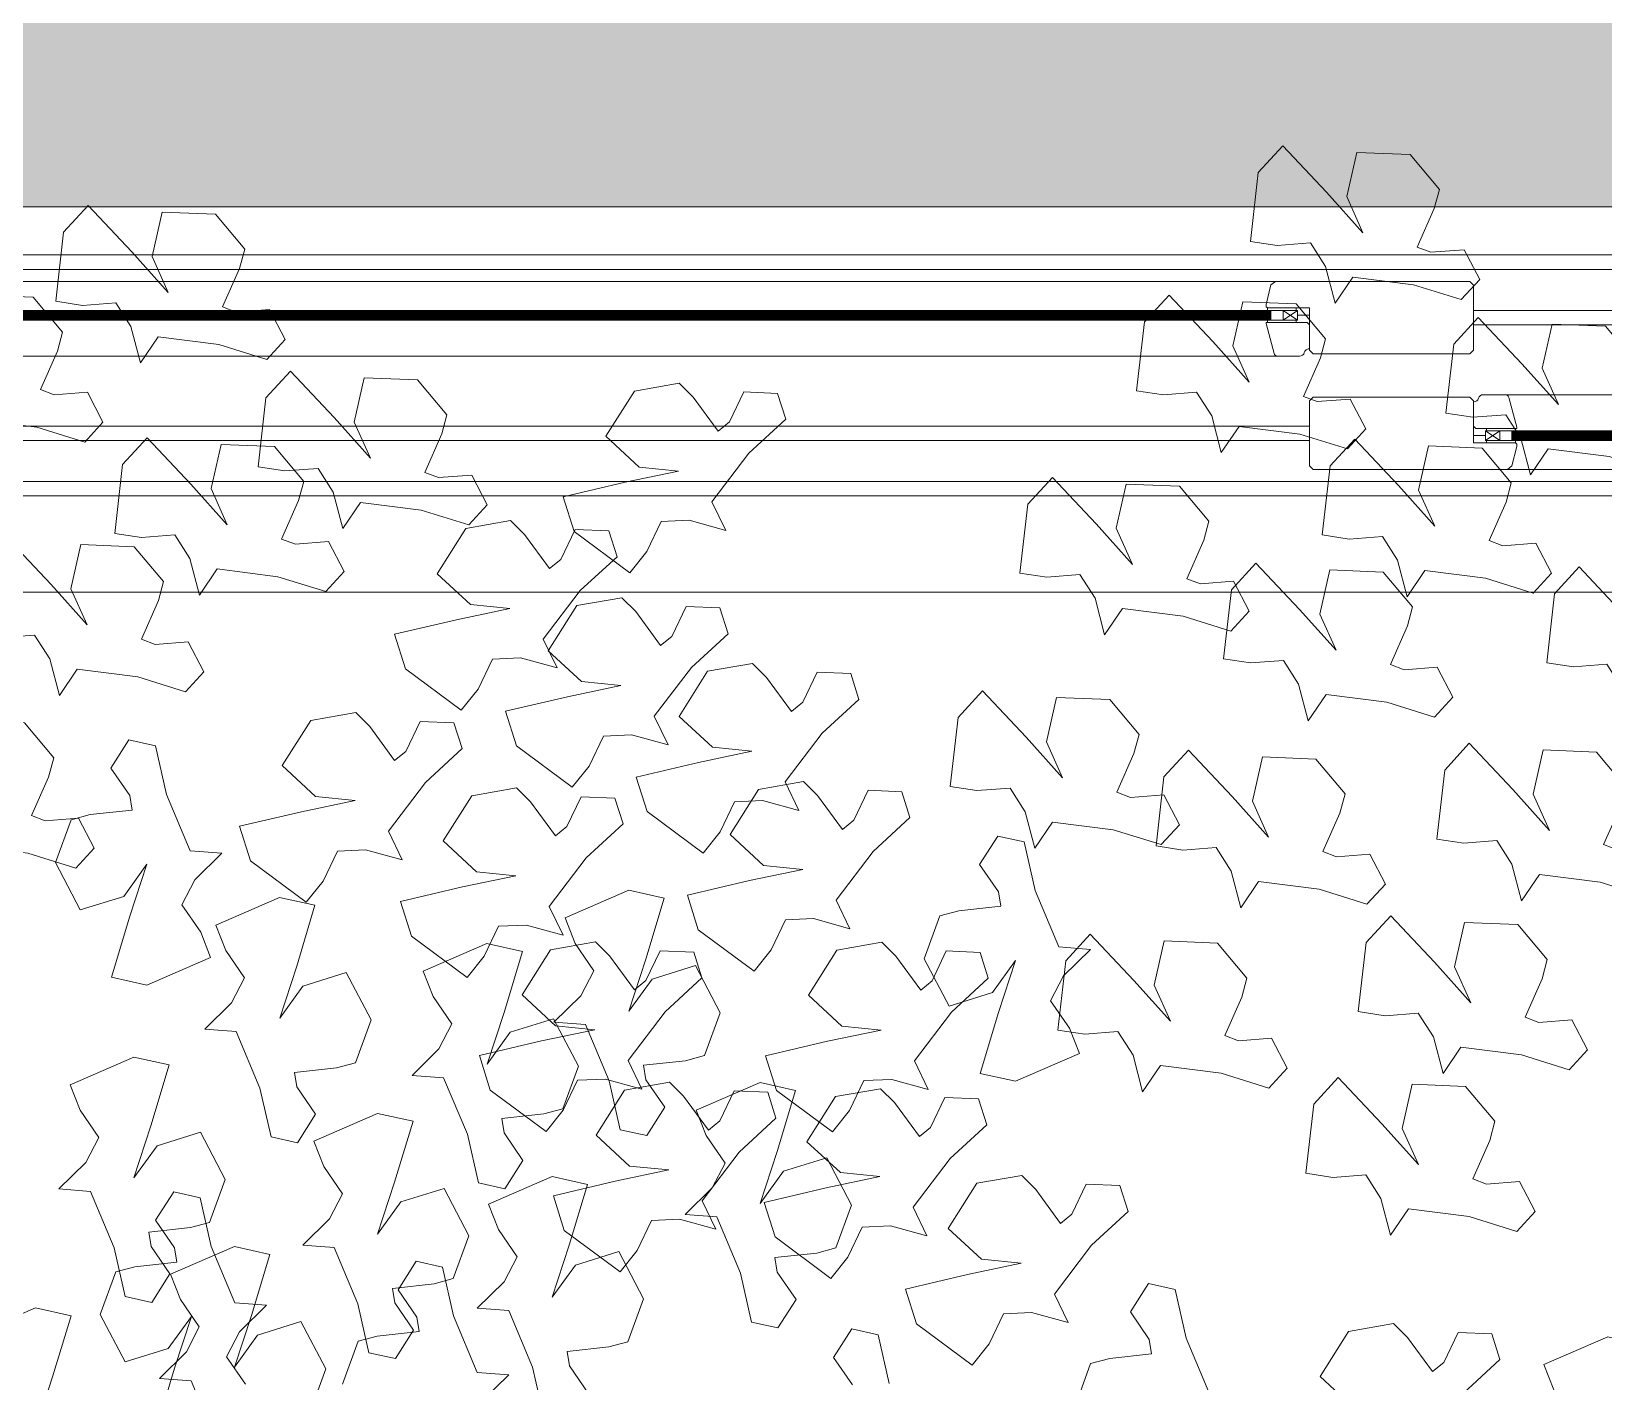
# Model space of a CAD drawing. Header units: metres. Extents: x 8 to 2416, y -346 to 476.
# Drawn here: x 222.397 to 223.05, y -193.701 to -193.14 of the extents above; entities that cross this region are included whole.
import ezdxf

# ---------------------------------------------------------------- set-up
doc = ezdxf.new("R2010")
doc.units = ezdxf.units.M
doc.linetypes.add('0', pattern=[0])
doc.layers.get('0').update_dxf_attribs({"color": 250, "linetype": '0', "lineweight": 20})
for name, color, linetype, lineweight in [('A-DOOR', 35, 'Continuous', 5), ('ARBOLES', 86, 'Continuous', 0), ('baños', 140, 'Continuous', 0), ('cristales', 131, 'Continuous', 0), ('SE-3', 253, 'Continuous', 5)]:
    doc.layers.add(name, color=color, linetype=linetype, lineweight=lineweight)
doc.styles.get("Standard").update_dxf_attribs({"font": 'arial.ttf', "height": 0.1875})

# ---------------------------------------------------------------- blocks, each defined once
blk = doc.blocks.new('TREES')
at = {"layer": 'ARBOLES', "color": 252, "true_color": 0x8da178}
for p, q in [((-0.02161, 0.17486), (-0.02471, 0.17078)), ((-0.01485, 0.16891), (-0.02161, 0.17486)), ((-0.01112, 0.1749), (-0.01194, 0.16854)), ((-0.00358, 0.17531), (-0.01112, 0.1749)), ((0.00101, 0.17078), (-0.00358, 0.17531)), ((-0.02471, 0.17078), (-0.02491, 0.16095)), ((0.00054, 0.16802), (0.00101, 0.17078)), ((-0.00918, 0.16367), (-0.01485, 0.16891)), ((-0.01194, 0.16854), (-0.00918, 0.16367)), ((-0.00134, 0.16237), (0.00054, 0.16802)), ((0.03271, 0.16734), (0.02961, 0.16326)), ((0.03947, 0.16139), (0.03271, 0.16734)), ((0.0432, 0.16738), (0.04237, 0.16102)), ((0.05074, 0.16779), (0.0432, 0.16738)), ((0.05533, 0.16326), (0.05074, 0.16779)), ((0.00066, 0.16182), (-0.00134, 0.16237)), ((0.00528, 0.16262), (0.00066, 0.16182)), ((0.00788, 0.15862), (0.00528, 0.16262)), ((0.02961, 0.16326), (0.02941, 0.15343)), ((0.05486, 0.1605), (0.05533, 0.16326)), ((-0.02491, 0.16095), (-0.02107, 0.16073)), ((-0.02107, 0.16073), (-0.01644, 0.16153)), ((-0.01644, 0.16153), (-0.014, 0.1584)), ((0.04514, 0.15615), (0.03947, 0.16139)), ((0.04237, 0.16102), (0.04514, 0.15615)), ((0.05297, 0.15485), (0.05486, 0.1605)), ((-0.014, 0.1584), (-0.01216, 0.15338)), ((0.00556, 0.15556), (0.00788, 0.15862)), ((-0.01216, 0.15338), (-0.01, 0.1573)), ((-0.01, 0.1573), (-0.00136, 0.15702)), ((-0.00136, 0.15702), (0.00556, 0.15556)), ((0.0262, 0.15372), (0.01866, 0.15331)), ((0.03079, 0.14919), (0.0262, 0.15372)), ((0.02941, 0.15343), (0.03325, 0.15321)), ((0.03325, 0.15321), (0.03788, 0.15401)), ((0.03788, 0.15401), (0.04032, 0.15089)), ((0.05497, 0.1543), (0.05297, 0.15485)), ((0.0596, 0.1551), (0.05497, 0.1543)), ((0.0622, 0.1511), (0.0596, 0.1551)), ((-0.03565, 0.15233), (-0.03874, 0.14824)), ((-0.02889, 0.14637), (-0.03565, 0.15233)), ((-0.02516, 0.15237), (-0.02598, 0.146)), ((-0.01762, 0.15277), (-0.02516, 0.15237)), ((-0.01303, 0.14824), (-0.01762, 0.15277)), ((0.00817, 0.15327), (0.00508, 0.14919)), ((0.01493, 0.14732), (0.00817, 0.15327)), ((0.01866, 0.15331), (0.01784, 0.14695)), ((0.00508, 0.14919), (0.00487, 0.13936)), ((0.03033, 0.14643), (0.03079, 0.14919)), ((0.04032, 0.15089), (0.04215, 0.14586)), ((0.04215, 0.14586), (0.04432, 0.14978)), ((0.04432, 0.14978), (0.05296, 0.1495)), ((0.05296, 0.1495), (0.05988, 0.14804)), ((0.05988, 0.14804), (0.0622, 0.1511)), ((-0.03874, 0.14824), (-0.03895, 0.13841)), ((-0.01349, 0.14549), (-0.01303, 0.14824)), ((0.02061, 0.14208), (0.01493, 0.14732)), ((0.01784, 0.14695), (0.02061, 0.14208)), ((0.07386, 0.14674), (0.07304, 0.14037)), ((0.0814, 0.14715), (0.07386, 0.14674)), ((0.08599, 0.14262), (0.0814, 0.14715)), ((-0.02321, 0.14113), (-0.02889, 0.14637)), ((-0.02598, 0.146), (-0.02321, 0.14113)), ((-0.01538, 0.13983), (-0.01349, 0.14549)), ((0.02844, 0.14078), (0.03033, 0.14643)), ((0.06337, 0.1467), (0.06028, 0.14261)), ((0.07013, 0.14075), (0.06337, 0.1467)), ((0.06028, 0.14261), (0.06008, 0.13278)), ((0.08553, 0.13986), (0.08599, 0.14262)), ((-0.00875, 0.14008), (-0.01338, 0.13928)), ((-0.00616, 0.13608), (-0.00875, 0.14008)), ((0.03044, 0.14023), (0.02844, 0.14078)), ((0.03507, 0.14103), (0.03044, 0.14023)), ((0.03766, 0.13703), (0.03507, 0.14103)), ((0.07581, 0.13551), (0.07013, 0.14075)), ((0.07304, 0.14037), (0.07581, 0.13551)), ((-0.03895, 0.13841), (-0.0351, 0.1382)), ((-0.0351, 0.1382), (-0.03048, 0.139)), ((-0.03048, 0.139), (-0.02803, 0.13587)), ((-0.01338, 0.13928), (-0.01538, 0.13983)), ((0.00487, 0.13936), (0.00872, 0.13914)), ((0.00872, 0.13914), (0.01334, 0.13994)), ((0.01334, 0.13994), (0.01579, 0.13681)), ((0.08364, 0.13421), (0.08553, 0.13986)), ((-0.02803, 0.13587), (-0.0262, 0.13084)), ((-0.00847, 0.13303), (-0.00616, 0.13608)), ((0.01579, 0.13681), (0.01762, 0.13179)), ((0.01762, 0.13179), (0.01978, 0.13571)), ((0.01978, 0.13571), (0.02843, 0.13543)), ((0.03535, 0.13397), (0.03766, 0.13703)), ((0.06212, 0.13588), (0.05458, 0.13547)), ((0.06671, 0.13135), (0.06212, 0.13588)), ((-0.10343, 0.13343), (-0.10965, 0.13172)), ((-0.10127, 0.13165), (-0.10343, 0.13343)), ((-0.0262, 0.13084), (-0.02404, 0.13476)), ((-0.02404, 0.13476), (-0.01539, 0.13448)), ((-0.01539, 0.13448), (-0.00847, 0.13303)), ((-0.00759, 0.13449), (-0.01069, 0.1304)), ((-0.00083, 0.12853), (-0.00759, 0.13449)), ((0.0029, 0.13452), (0.00207, 0.12816)), ((0.01044, 0.13493), (0.0029, 0.13452)), ((0.01502, 0.1304), (0.01044, 0.13493)), ((0.02843, 0.13543), (0.03535, 0.13397)), ((0.04409, 0.13543), (0.04099, 0.13135)), ((0.05085, 0.12948), (0.04409, 0.13543)), ((0.05458, 0.13547), (0.05376, 0.12911)), ((0.08564, 0.13366), (0.08364, 0.13421)), ((0.09027, 0.13446), (0.08564, 0.13366)), ((0.09286, 0.13046), (0.09027, 0.13446)), ((-0.10965, 0.13172), (-0.11306, 0.12498)), ((-0.09732, 0.12719), (-0.10127, 0.13165)), ((-0.09422, 0.13305), (-0.09584, 0.12864)), ((-0.08946, 0.1333), (-0.09422, 0.13305)), ((-0.08797, 0.12976), (-0.08946, 0.1333)), ((0.04099, 0.13135), (0.04079, 0.12152)), ((0.06008, 0.13278), (0.06392, 0.13257)), ((0.06392, 0.13257), (0.06855, 0.13337)), ((0.06624, 0.12859), (0.06671, 0.13135)), ((0.06855, 0.13337), (0.07099, 0.13024)), ((-0.0927, 0.1245), (-0.08797, 0.12976)), ((-0.01069, 0.1304), (-0.01089, 0.12057)), ((0.01456, 0.12764), (0.01502, 0.1304)), ((0.05652, 0.12424), (0.05085, 0.12948)), ((0.05376, 0.12911), (0.05652, 0.12424)), ((0.07099, 0.13024), (0.07282, 0.12521)), ((0.07282, 0.12521), (0.07499, 0.12914)), ((0.07499, 0.12914), (0.08363, 0.12886)), ((0.09055, 0.1274), (0.09286, 0.13046)), ((-0.09584, 0.12864), (-0.09732, 0.12719)), ((0.00484, 0.12329), (-0.00083, 0.12853)), ((0.00207, 0.12816), (0.00484, 0.12329)), ((0.01267, 0.12199), (0.01456, 0.12764)), ((0.06436, 0.12294), (0.06624, 0.12859)), ((0.08363, 0.12886), (0.09055, 0.1274)), ((-0.11306, 0.12498), (-0.10796, 0.12109)), ((-0.09726, 0.11716), (-0.0927, 0.1245)), ((-0.04966, 0.12511), (-0.05276, 0.12102)), ((-0.0429, 0.11916), (-0.04966, 0.12511)), ((-0.03917, 0.12515), (-0.04, 0.11878)), ((-0.03163, 0.12556), (-0.03917, 0.12515)), ((-0.02704, 0.12103), (-0.03163, 0.12556)), ((0.06636, 0.12239), (0.06436, 0.12294)), ((0.07098, 0.12319), (0.06636, 0.12239)), ((0.07358, 0.11919), (0.07098, 0.12319)), ((-0.10236, 0.12105), (-0.10974, 0.11876)), ((-0.10796, 0.12109), (-0.10236, 0.12105)), ((-0.05276, 0.12102), (-0.05296, 0.11119)), ((-0.02751, 0.11827), (-0.02704, 0.12103)), ((-0.01089, 0.12057), (-0.00705, 0.12035)), ((-0.00705, 0.12035), (-0.00242, 0.12116)), ((-0.00242, 0.12116), (0.00002, 0.11803)), ((0.01467, 0.12144), (0.01267, 0.12199)), ((0.0193, 0.12224), (0.01467, 0.12144)), ((0.02189, 0.11824), (0.0193, 0.12224)), ((0.04079, 0.12152), (0.04463, 0.1213)), ((0.04463, 0.1213), (0.04926, 0.1221)), ((0.04926, 0.1221), (0.0517, 0.11897)), ((-0.10974, 0.11876), (-0.11827, 0.11588)), ((-0.03723, 0.11392), (-0.0429, 0.11916)), ((-0.04, 0.11878), (-0.03723, 0.11392)), ((-0.0294, 0.11262), (-0.02751, 0.11827)), ((0.00002, 0.11803), (0.00185, 0.113)), ((0.01958, 0.11519), (0.02189, 0.11824)), ((0.02569, 0.11947), (0.02259, 0.11538)), ((0.03245, 0.11351), (0.02569, 0.11947)), ((0.03618, 0.11951), (0.03536, 0.11314)), ((0.04372, 0.11991), (0.03618, 0.11951)), ((0.04831, 0.11538), (0.04372, 0.11991)), ((0.0517, 0.11897), (0.05354, 0.11394)), ((0.05354, 0.11394), (0.0557, 0.11787)), ((0.0557, 0.11787), (0.06434, 0.11759)), ((0.07126, 0.11613), (0.07358, 0.11919)), ((-0.11827, 0.11588), (-0.11628, 0.11116)), ((-0.09494, 0.11332), (-0.09726, 0.11716)), ((-0.01986, 0.11572), (-0.02296, 0.11163)), ((-0.0131, 0.10977), (-0.01986, 0.11572)), ((-0.00937, 0.11576), (-0.01019, 0.10939)), ((-0.00183, 0.11616), (-0.00937, 0.11576)), ((0.00276, 0.11163), (-0.00183, 0.11616)), ((0.00185, 0.113), (0.00402, 0.11692)), ((0.00402, 0.11692), (0.01266, 0.11664)), ((0.01266, 0.11664), (0.01958, 0.11519)), ((0.06434, 0.11759), (0.07126, 0.11613)), ((-0.10577, 0.10929), (-0.10414, 0.11369)), ((-0.10414, 0.11369), (-0.10021, 0.11425)), ((-0.10021, 0.11425), (-0.09494, 0.11332)), ((0.02259, 0.11538), (0.02239, 0.10555)), ((0.03812, 0.10827), (0.03245, 0.11351)), ((0.04784, 0.11263), (0.04831, 0.11538)), ((-0.12535, 0.11184), (-0.13157, 0.11013)), ((-0.12319, 0.11006), (-0.12535, 0.11184)), ((-0.11614, 0.11146), (-0.11776, 0.10705)), ((-0.11628, 0.11116), (-0.10787, 0.10607)), ((-0.11138, 0.11171), (-0.11614, 0.11146)), ((-0.10989, 0.10817), (-0.11138, 0.11171)), ((-0.05296, 0.11119), (-0.04912, 0.11098)), ((-0.04912, 0.11098), (-0.04449, 0.11178)), ((-0.04449, 0.11178), (-0.04205, 0.10865)), ((-0.0274, 0.11207), (-0.0294, 0.11262)), ((-0.02277, 0.11287), (-0.0274, 0.11207)), ((-0.02296, 0.11163), (-0.02316, 0.1018)), ((-0.02017, 0.10887), (-0.02277, 0.11287)), ((0.00229, 0.10888), (0.00276, 0.11163)), ((0.03536, 0.11314), (0.03812, 0.10827)), ((0.04596, 0.10697), (0.04784, 0.11263)), ((-0.13157, 0.11013), (-0.13498, 0.10339)), ((-0.11924, 0.1056), (-0.12319, 0.11006)), ((-0.10787, 0.10607), (-0.10577, 0.10929)), ((-0.00743, 0.10452), (-0.0131, 0.10977)), ((-0.01019, 0.10939), (-0.00743, 0.10452)), ((-0.11776, 0.10705), (-0.11924, 0.1056)), ((-0.11462, 0.10291), (-0.10989, 0.10817)), ((-0.04205, 0.10865), (-0.04022, 0.10362)), ((-0.04022, 0.10362), (-0.03805, 0.10755)), ((-0.03805, 0.10755), (-0.02941, 0.10727)), ((-0.02941, 0.10727), (-0.02249, 0.10581)), ((-0.02249, 0.10581), (-0.02017, 0.10887)), ((0.00041, 0.10322), (0.00229, 0.10888)), ((0.04795, 0.10642), (0.04596, 0.10697)), ((0.05258, 0.10722), (0.04795, 0.10642)), ((0.05518, 0.10322), (0.05258, 0.10722)), ((0.02239, 0.10555), (0.02623, 0.10534)), ((0.02623, 0.10534), (0.03086, 0.10614)), ((0.03086, 0.10614), (0.0333, 0.10301)), ((-0.13498, 0.10339), (-0.12988, 0.0995)), ((-0.11918, 0.09557), (-0.11462, 0.10291)), ((-0.10869, 0.10246), (-0.11491, 0.10075)), ((-0.10654, 0.10068), (-0.10869, 0.10246)), ((-0.09473, 0.10233), (-0.09949, 0.10209)), ((-0.09324, 0.0988), (-0.09473, 0.10233)), ((-0.01932, 0.10159), (-0.01469, 0.10239)), ((-0.01469, 0.10239), (-0.01225, 0.09926)), ((0.0024, 0.10267), (0.00041, 0.10322)), ((0.00703, 0.10347), (0.0024, 0.10267)), ((0.00963, 0.09947), (0.00703, 0.10347)), ((0.0333, 0.10301), (0.03514, 0.09798)), ((0.05286, 0.10017), (0.05518, 0.10322)), ((-0.11491, 0.10075), (-0.11833, 0.09402)), ((-0.10259, 0.09622), (-0.10654, 0.10068)), ((-0.09949, 0.10209), (-0.10111, 0.09768)), ((-0.02316, 0.1018), (-0.01932, 0.10159)), ((0.03514, 0.09798), (0.0373, 0.1019)), ((0.0373, 0.1019), (0.04594, 0.10162)), ((0.04594, 0.10162), (0.05286, 0.10017)), ((-0.12428, 0.09946), (-0.13166, 0.09717)), ((-0.12988, 0.0995), (-0.12428, 0.09946)), ((-0.09796, 0.09354), (-0.09324, 0.0988)), ((-0.01225, 0.09926), (-0.01041, 0.09423)), ((-0.01041, 0.09423), (-0.00825, 0.09816)), ((-0.00825, 0.09816), (0.00039, 0.09787)), ((0.00039, 0.09787), (0.00731, 0.09642)), ((0.00731, 0.09642), (0.00963, 0.09947)), ((-0.13166, 0.09717), (-0.14019, 0.09429)), ((-0.10111, 0.09768), (-0.10259, 0.09622)), ((-0.14019, 0.09429), (-0.1382, 0.08957)), ((-0.11686, 0.09173), (-0.11918, 0.09557)), ((-0.11833, 0.09402), (-0.11323, 0.09013)), ((-0.10253, 0.08619), (-0.09796, 0.09354)), ((-0.08941, 0.09494), (-0.09563, 0.09324)), ((-0.08726, 0.09316), (-0.08941, 0.09494)), ((-0.08021, 0.09457), (-0.08183, 0.09016)), ((-0.07545, 0.09481), (-0.08021, 0.09457)), ((-0.07396, 0.09128), (-0.07545, 0.09481)), ((-0.05666, 0.09413), (-0.05976, 0.09004)), ((-0.0499, 0.08818), (-0.05666, 0.09413)), ((-0.04617, 0.09417), (-0.04699, 0.0878)), ((-0.03863, 0.09457), (-0.04617, 0.09417)), ((-0.03404, 0.09004), (-0.03863, 0.09457)), ((0.03059, 0.09363), (0.02305, 0.09322)), ((0.03517, 0.08909), (0.03059, 0.09363)), ((-0.12768, 0.0877), (-0.12606, 0.0921)), ((-0.12606, 0.0921), (-0.12213, 0.09266)), ((-0.12213, 0.09266), (-0.11686, 0.09173)), ((-0.09563, 0.09324), (-0.09905, 0.0865)), ((-0.0833, 0.0887), (-0.08726, 0.09316)), ((-0.07868, 0.08602), (-0.07396, 0.09128)), ((0.01256, 0.09318), (0.00946, 0.08909)), ((0.01932, 0.08723), (0.01256, 0.09318)), ((0.02305, 0.09322), (0.02222, 0.08685)), ((0.04553, 0.09265), (0.04337, 0.0884)), ((0.04934, 0.09217), (0.04553, 0.09265)), ((0.05154, 0.08545), (0.04934, 0.09217)), ((-0.1382, 0.08957), (-0.12979, 0.08448)), ((-0.10763, 0.09009), (-0.11501, 0.08779)), ((-0.11323, 0.09013), (-0.10763, 0.09009)), ((-0.08183, 0.09016), (-0.0833, 0.0887)), ((-0.05976, 0.09004), (-0.05996, 0.08021)), ((-0.03451, 0.08729), (-0.03404, 0.09004)), ((-0.00885, 0.08893), (-0.01639, 0.08852)), ((-0.00426, 0.0844), (-0.00885, 0.08893)), ((0.00946, 0.08909), (0.00926, 0.07926)), ((0.03471, 0.08634), (0.03517, 0.08909)), ((-0.12979, 0.08448), (-0.12768, 0.0877)), ((-0.11501, 0.08779), (-0.12354, 0.08492)), ((-0.04423, 0.08293), (-0.0499, 0.08818)), ((-0.04699, 0.0878), (-0.04423, 0.08293)), ((-0.03639, 0.08163), (-0.03451, 0.08729)), ((-0.02688, 0.08848), (-0.02998, 0.0844)), ((-0.02012, 0.08253), (-0.02688, 0.08848)), ((-0.01639, 0.08852), (-0.01721, 0.08216)), ((0.02499, 0.08198), (0.01932, 0.08723)), ((0.02222, 0.08685), (0.02499, 0.08198)), ((0.04337, 0.0884), (0.04638, 0.08479)), ((-0.12354, 0.08492), (-0.12155, 0.08019)), ((-0.10021, 0.08235), (-0.10253, 0.08619)), ((-0.09905, 0.0865), (-0.09394, 0.08261)), ((-0.08324, 0.07867), (-0.07868, 0.08602)), ((0.03282, 0.08069), (0.03471, 0.08634)), ((0.04638, 0.08479), (0.0469, 0.08279)), ((0.05561, 0.07782), (0.05154, 0.08545)), ((-0.14461, 0.08275), (-0.15083, 0.08104)), ((-0.14246, 0.08097), (-0.14461, 0.08275)), ((-0.13541, 0.08237), (-0.13703, 0.07796)), ((-0.13065, 0.08262), (-0.13541, 0.08237)), ((-0.12916, 0.07909), (-0.13065, 0.08262)), ((-0.11103, 0.07832), (-0.10941, 0.08273)), ((-0.10941, 0.08273), (-0.10548, 0.08328)), ((-0.10548, 0.08328), (-0.10021, 0.08235)), ((-0.08835, 0.08257), (-0.09572, 0.08028)), ((-0.09394, 0.08261), (-0.08835, 0.08257)), ((-0.02998, 0.0844), (-0.03018, 0.07457)), ((-0.01445, 0.07729), (-0.02012, 0.08253)), ((-0.00472, 0.08164), (-0.00426, 0.0844)), ((0.0469, 0.08279), (0.04106, 0.08159)), ((-0.15083, 0.08104), (-0.15425, 0.07431)), ((-0.13851, 0.07651), (-0.14246, 0.08097)), ((-0.12155, 0.08019), (-0.11314, 0.0751)), ((-0.09572, 0.08028), (-0.10426, 0.0774)), ((-0.05996, 0.08021), (-0.05612, 0.08)), ((-0.05612, 0.08), (-0.05149, 0.0808)), ((-0.05149, 0.0808), (-0.04905, 0.07767)), ((-0.0344, 0.08108), (-0.03639, 0.08163)), ((-0.02977, 0.08188), (-0.0344, 0.08108)), ((-0.02717, 0.07788), (-0.02977, 0.08188)), ((-0.01721, 0.08216), (-0.01445, 0.07729)), ((-0.00661, 0.07599), (-0.00472, 0.08164)), ((0.03482, 0.08013), (0.03282, 0.08069)), ((0.03945, 0.08094), (0.03482, 0.08013)), ((0.03844, 0.08062), (0.03681, 0.07438)), ((0.04106, 0.08159), (0.03844, 0.08062)), ((0.04205, 0.07694), (0.03945, 0.08094)), ((-0.13703, 0.07796), (-0.13851, 0.07651)), ((-0.13388, 0.07382), (-0.12916, 0.07909)), ((-0.11314, 0.0751), (-0.11103, 0.07832)), ((-0.08066, 0.07898), (-0.08688, 0.07727)), ((-0.08093, 0.07484), (-0.08324, 0.07867)), ((-0.07851, 0.0772), (-0.08066, 0.07898)), ((-0.07146, 0.0786), (-0.07308, 0.07419)), ((-0.0667, 0.07885), (-0.07146, 0.0786)), ((-0.06521, 0.07532), (-0.0667, 0.07885)), ((-0.02949, 0.07483), (-0.02717, 0.07788)), ((0.00926, 0.07926), (0.0131, 0.07905)), ((0.0131, 0.07905), (0.01773, 0.07985)), ((0.01773, 0.07985), (0.02017, 0.07672)), ((0.0601, 0.07791), (0.05561, 0.07782)), ((0.05666, 0.07381), (0.0601, 0.07791)), ((0.11789, 0.07807), (0.10928, 0.07333)), ((0.12298, 0.07743), (0.11789, 0.07807)), ((-0.10426, 0.0774), (-0.10227, 0.07267)), ((-0.08688, 0.07727), (-0.0903, 0.07054)), ((-0.09013, 0.07521), (-0.0862, 0.07576)), ((-0.0862, 0.07576), (-0.08093, 0.07484)), ((-0.07456, 0.07274), (-0.07851, 0.0772)), ((-0.04905, 0.07767), (-0.04722, 0.07264)), ((-0.04722, 0.07264), (-0.04505, 0.07657)), ((-0.04505, 0.07657), (-0.03641, 0.07628)), ((-0.03641, 0.07628), (-0.02949, 0.07483)), ((-0.00461, 0.07544), (-0.00661, 0.07599)), ((0.00002, 0.07624), (-0.00461, 0.07544)), ((0.00261, 0.07224), (0.00002, 0.07624)), ((0.02017, 0.07672), (0.022, 0.07169)), ((0.022, 0.07169), (0.02417, 0.07562)), ((0.02417, 0.07562), (0.03281, 0.07534)), ((0.03973, 0.07388), (0.04205, 0.07694)), ((0.12121, 0.0686), (0.12298, 0.07743)), ((-0.15425, 0.07431), (-0.14915, 0.07041)), ((-0.13844, 0.06648), (-0.13388, 0.07382)), ((-0.12096, 0.07428), (-0.12718, 0.07257)), ((-0.11881, 0.0725), (-0.12096, 0.07428)), ((-0.11176, 0.0739), (-0.11338, 0.0695)), ((-0.107, 0.07415), (-0.11176, 0.0739)), ((-0.10551, 0.07062), (-0.107, 0.07415)), ((-0.09175, 0.0708), (-0.09013, 0.07521)), ((-0.07308, 0.07419), (-0.07456, 0.07274)), ((-0.06993, 0.07005), (-0.06521, 0.07532)), ((-0.0526, 0.07388), (-0.05477, 0.06963)), ((-0.0488, 0.0734), (-0.0526, 0.07388)), ((-0.0466, 0.06668), (-0.0488, 0.0734)), ((-0.03018, 0.07457), (-0.02634, 0.07435)), ((-0.02634, 0.07435), (-0.02171, 0.07515)), ((-0.02171, 0.07515), (-0.01926, 0.07202)), ((0.03281, 0.07534), (0.03973, 0.07388)), ((0.03681, 0.07438), (0.04093, 0.06805)), ((0.04686, 0.07052), (0.04969, 0.07535)), ((0.04969, 0.07535), (0.04799, 0.06782)), ((0.05517, 0.07013), (0.05666, 0.07381)), ((-0.12718, 0.07257), (-0.1306, 0.06584)), ((-0.11486, 0.06804), (-0.11881, 0.0725)), ((-0.10227, 0.07267), (-0.09385, 0.06758)), ((-0.01926, 0.07202), (-0.01743, 0.06699)), ((0.00029, 0.06918), (0.00261, 0.07224)), ((0.06883, 0.07244), (0.06021, 0.0677)), ((0.07391, 0.0718), (0.06883, 0.07244)), ((0.07214, 0.06297), (0.07391, 0.0718)), ((0.10928, 0.07333), (0.11102, 0.06989)), ((-0.14355, 0.07037), (-0.15093, 0.06808)), ((-0.14915, 0.07041), (-0.14355, 0.07037)), ((-0.11338, 0.0695), (-0.11486, 0.06804)), ((-0.11023, 0.06535), (-0.10551, 0.07062)), ((-0.09385, 0.06758), (-0.09175, 0.0708)), ((-0.0903, 0.07054), (-0.0852, 0.06664)), ((-0.07449, 0.06271), (-0.06993, 0.07005)), ((-0.05477, 0.06963), (-0.05176, 0.06602)), ((-0.01743, 0.06699), (-0.01527, 0.07092)), ((-0.01527, 0.07092), (-0.00663, 0.07064)), ((-0.00663, 0.07064), (0.00029, 0.06918)), ((0.04093, 0.06805), (0.04686, 0.07052)), ((0.05818, 0.06652), (0.05517, 0.07013)), ((0.11102, 0.06989), (0.11402, 0.06628)), ((-0.15093, 0.06808), (-0.15946, 0.0652)), ((0.00379, 0.06784), (0.00069, 0.06375)), ((0.01055, 0.06189), (0.00379, 0.06784)), ((0.01428, 0.06788), (0.01346, 0.06151)), ((0.02182, 0.06829), (0.01428, 0.06788)), ((0.02641, 0.06375), (0.02182, 0.06829)), ((0.04799, 0.06782), (0.04621, 0.05899)), ((0.06021, 0.0677), (0.06195, 0.06427)), ((0.09863, 0.06869), (0.09001, 0.06395)), ((0.10372, 0.06805), (0.09863, 0.06869)), ((0.10194, 0.05922), (0.10372, 0.06805)), ((0.1195, 0.06106), (0.12121, 0.0686)), ((0.12826, 0.06836), (0.12234, 0.06589)), ((0.13238, 0.06204), (0.12826, 0.06836)), ((-0.15946, 0.0652), (-0.15747, 0.06048)), ((-0.13613, 0.06264), (-0.13844, 0.06648)), ((-0.1306, 0.06584), (-0.1255, 0.06194)), ((-0.1148, 0.05801), (-0.11023, 0.06535)), ((-0.0796, 0.0666), (-0.08697, 0.06431)), ((-0.0852, 0.06664), (-0.0796, 0.0666)), ((-0.05176, 0.06602), (-0.05124, 0.06402)), ((-0.04252, 0.05906), (-0.0466, 0.06668)), ((0.05991, 0.06309), (0.05818, 0.06652)), ((0.11402, 0.06628), (0.11254, 0.0626)), ((0.12234, 0.06589), (0.1195, 0.06106)), ((-0.14695, 0.05861), (-0.14533, 0.06302)), ((-0.14533, 0.06302), (-0.1414, 0.06357)), ((-0.1414, 0.06357), (-0.13613, 0.06264)), ((-0.08697, 0.06431), (-0.09551, 0.06143)), ((-0.07218, 0.05887), (-0.07449, 0.06271)), ((-0.05708, 0.06282), (-0.0597, 0.06185)), ((-0.05124, 0.06402), (-0.05708, 0.06282)), ((0.00069, 0.06375), (0.00049, 0.05392)), ((0.02594, 0.061), (0.02641, 0.06375)), ((0.0513, 0.05835), (0.05991, 0.06309)), ((0.06195, 0.06427), (0.06496, 0.06066)), ((0.07044, 0.05544), (0.07214, 0.06297)), ((0.07919, 0.06274), (0.07327, 0.06027)), ((0.08332, 0.05641), (0.07919, 0.06274)), ((0.09001, 0.06395), (0.09175, 0.06052)), ((0.11254, 0.0626), (0.1091, 0.0585)), ((-0.15747, 0.06048), (-0.14906, 0.05539)), ((-0.1199, 0.0619), (-0.12728, 0.05961)), ((-0.1255, 0.06194), (-0.1199, 0.0619)), ((-0.09551, 0.06143), (-0.09352, 0.05671)), ((-0.0597, 0.06185), (-0.06133, 0.05561)), ((-0.03826, 0.06127), (-0.04136, 0.05718)), ((-0.0315, 0.05532), (-0.03826, 0.06127)), ((-0.02777, 0.06131), (-0.02859, 0.05494)), ((-0.02023, 0.06172), (-0.02777, 0.06131)), ((-0.01564, 0.05718), (-0.02023, 0.06172)), ((0.01622, 0.05665), (0.01055, 0.06189)), ((0.01346, 0.06151), (0.01622, 0.05665)), ((0.02406, 0.05535), (0.02594, 0.061)), ((0.06496, 0.06066), (0.06347, 0.05698)), ((0.07327, 0.06027), (0.07044, 0.05544)), ((0.09175, 0.06052), (0.09476, 0.05691)), ((0.13075, 0.0558), (0.13238, 0.06204)), ((-0.14906, 0.05539), (-0.14695, 0.05861)), ((-0.12728, 0.05961), (-0.13581, 0.05674)), ((-0.11248, 0.05417), (-0.1148, 0.05801)), ((-0.083, 0.05484), (-0.08138, 0.05925)), ((-0.08138, 0.05925), (-0.07745, 0.0598)), ((-0.07745, 0.0598), (-0.07218, 0.05887)), ((-0.03804, 0.05914), (-0.04252, 0.05906)), ((-0.04148, 0.05504), (-0.03804, 0.05914)), ((0.04621, 0.05899), (0.0513, 0.05835)), ((0.10024, 0.05169), (0.10194, 0.05922)), ((0.109, 0.05899), (0.10307, 0.05652)), ((0.11312, 0.05266), (0.109, 0.05899)), ((0.1091, 0.0585), (0.11358, 0.05859)), ((0.11358, 0.05859), (0.11766, 0.05097)), ((-0.13581, 0.05674), (-0.13382, 0.05201)), ((-0.09352, 0.05671), (-0.08511, 0.05162)), ((-0.07373, 0.05568), (-0.07715, 0.04895)), ((-0.06751, 0.05739), (-0.07373, 0.05568)), ((-0.06536, 0.05561), (-0.06751, 0.05739)), ((-0.0614, 0.05115), (-0.06536, 0.05561)), ((-0.06133, 0.05561), (-0.0572, 0.04928)), ((-0.05831, 0.05701), (-0.05993, 0.0526)), ((-0.05355, 0.05726), (-0.05831, 0.05701)), ((-0.05206, 0.05373), (-0.05355, 0.05726)), ((-0.05128, 0.05175), (-0.04845, 0.05658)), ((-0.04845, 0.05658), (-0.05015, 0.04905)), ((-0.04136, 0.05718), (-0.04156, 0.04735)), ((-0.01611, 0.05443), (-0.01564, 0.05718)), ((0.03068, 0.0556), (0.02605, 0.0548)), ((0.03328, 0.0516), (0.03068, 0.0556)), ((0.06347, 0.05698), (0.06003, 0.05288)), ((0.08168, 0.05017), (0.08332, 0.05641)), ((0.09476, 0.05691), (0.09327, 0.05323)), ((0.10307, 0.05652), (0.10024, 0.05169)), ((0.12814, 0.05482), (0.13075, 0.0558)), ((-0.1233, 0.05014), (-0.12168, 0.05455)), ((-0.12168, 0.05455), (-0.11775, 0.0551)), ((-0.11775, 0.0551), (-0.11248, 0.05417)), ((-0.10781, 0.05364), (-0.11403, 0.05193)), ((-0.10566, 0.05186), (-0.10781, 0.05364)), ((-0.09385, 0.05351), (-0.09861, 0.05326)), ((-0.09236, 0.04998), (-0.09385, 0.05351)), ((-0.08511, 0.05162), (-0.083, 0.05484)), ((-0.05678, 0.04846), (-0.05206, 0.05373)), ((-0.04297, 0.05136), (-0.04148, 0.05504)), ((-0.02583, 0.05007), (-0.0315, 0.05532)), ((-0.02859, 0.05494), (-0.02583, 0.05007)), ((-0.01799, 0.04878), (-0.01611, 0.05443)), ((0.00049, 0.05392), (0.00433, 0.05371)), ((0.00433, 0.05371), (0.00896, 0.05451)), ((0.00896, 0.05451), (0.0114, 0.05138)), ((0.02605, 0.0548), (0.02406, 0.05535)), ((0.1223, 0.05363), (0.12814, 0.05482)), ((0.12282, 0.05162), (0.1223, 0.05363)), ((-0.13382, 0.05201), (-0.12541, 0.04692)), ((-0.11403, 0.05193), (-0.11745, 0.0452)), ((-0.1017, 0.0474), (-0.10566, 0.05186)), ((-0.09861, 0.05326), (-0.10023, 0.04885)), ((-0.05993, 0.0526), (-0.0614, 0.05115)), ((-0.0572, 0.04928), (-0.05128, 0.05175)), ((-0.03996, 0.04775), (-0.04297, 0.05136)), ((0.0114, 0.05138), (0.01324, 0.04635)), ((0.03096, 0.04854), (0.03328, 0.0516)), ((0.06003, 0.05288), (0.06451, 0.05297)), ((0.06451, 0.05297), (0.06859, 0.04534)), ((0.09327, 0.05323), (0.08983, 0.04913)), ((0.11149, 0.04642), (0.11312, 0.05266)), ((0.12583, 0.04801), (0.12282, 0.05162)), ((0.13893, 0.05273), (0.13031, 0.04799)), ((0.14402, 0.05209), (0.13893, 0.05273)), ((0.14224, 0.04326), (0.14402, 0.05209)), ((-0.12541, 0.04692), (-0.1233, 0.05014)), ((-0.09708, 0.04471), (-0.09236, 0.04998)), ((-0.07715, 0.04895), (-0.07204, 0.04505)), ((-0.05015, 0.04905), (-0.05193, 0.04022)), ((-0.01137, 0.04902), (-0.016, 0.04822)), ((-0.00877, 0.04502), (-0.01137, 0.04902)), ((0.01324, 0.04635), (0.0154, 0.05028)), ((0.0154, 0.05028), (0.02404, 0.05)), ((0.02404, 0.05), (0.03096, 0.04854)), ((0.07323, 0.048), (0.07907, 0.0492)), ((0.07907, 0.0492), (0.08168, 0.05017)), ((0.08983, 0.04913), (0.09431, 0.04922)), ((0.09431, 0.04922), (0.09839, 0.04159)), ((0.11766, 0.05097), (0.11986, 0.04424)), ((-0.10023, 0.04885), (-0.1017, 0.0474)), ((-0.06134, 0.04112), (-0.05678, 0.04846)), ((-0.04156, 0.04735), (-0.03772, 0.04714)), ((-0.03822, 0.04432), (-0.03996, 0.04775)), ((-0.03772, 0.04714), (-0.03309, 0.04794)), ((-0.03309, 0.04794), (-0.03065, 0.04481)), ((-0.016, 0.04822), (-0.01799, 0.04878)), ((0.05043, 0.04803), (0.04181, 0.04329)), ((0.05551, 0.04739), (0.05043, 0.04803)), ((0.05374, 0.03856), (0.05551, 0.04739)), ((0.07375, 0.046), (0.07323, 0.048)), ((0.12366, 0.04377), (0.12583, 0.04801)), ((0.13031, 0.04799), (0.13205, 0.04455)), ((-0.11745, 0.0452), (-0.11235, 0.0413)), ((-0.10164, 0.03737), (-0.09708, 0.04471)), ((-0.06645, 0.04501), (-0.07382, 0.04272)), ((-0.07204, 0.04505), (-0.06645, 0.04501)), ((-0.03065, 0.04481), (-0.02881, 0.03978)), ((-0.01109, 0.04197), (-0.00877, 0.04502)), ((0.01657, 0.04482), (0.00903, 0.04442)), ((0.02116, 0.04029), (0.01657, 0.04482)), ((0.06859, 0.04534), (0.07079, 0.03862)), ((0.07676, 0.04239), (0.07375, 0.046)), ((0.10303, 0.04425), (0.10887, 0.04545)), ((0.10887, 0.04545), (0.11149, 0.04642)), ((0.13205, 0.04455), (0.13506, 0.04094)), ((-0.07382, 0.04272), (-0.08236, 0.03984)), ((-0.04684, 0.03958), (-0.03822, 0.04432)), ((-0.02881, 0.03978), (-0.02665, 0.04371)), ((-0.02665, 0.04371), (-0.01801, 0.04343)), ((-0.01801, 0.04343), (-0.01109, 0.04197)), ((-0.00146, 0.04438), (-0.00456, 0.04029)), ((0.0053, 0.03842), (-0.00146, 0.04438)), ((0.00903, 0.04442), (0.00821, 0.03805)), ((0.04181, 0.04329), (0.04355, 0.03986)), ((0.07459, 0.03814), (0.07676, 0.04239)), ((0.08548, 0.04333), (0.07686, 0.03859)), ((0.09057, 0.04269), (0.08548, 0.04333)), ((0.08879, 0.03386), (0.09057, 0.04269)), ((0.10355, 0.04225), (0.10303, 0.04425)), ((0.10656, 0.03864), (0.10355, 0.04225)), ((0.11986, 0.04424), (0.12366, 0.04377)), ((0.14054, 0.03572), (0.14224, 0.04326)), ((0.1493, 0.04302), (0.14337, 0.04055)), ((0.15342, 0.0367), (0.1493, 0.04302)), ((-0.10675, 0.04126), (-0.11412, 0.03897)), ((-0.11235, 0.0413), (-0.10675, 0.04126)), ((-0.05903, 0.03728), (-0.06134, 0.04112)), ((-0.05193, 0.04022), (-0.04684, 0.03958)), ((-0.00456, 0.04029), (-0.00476, 0.03046)), ((0.02069, 0.03754), (0.02116, 0.04029)), ((0.09839, 0.04159), (0.10059, 0.03487)), ((0.13506, 0.04094), (0.13357, 0.03726)), ((0.14337, 0.04055), (0.14054, 0.03572)), ((-0.11412, 0.03897), (-0.12266, 0.03609)), ((-0.08236, 0.03984), (-0.08037, 0.03512)), ((-0.06823, 0.03766), (-0.0643, 0.03821)), ((-0.0643, 0.03821), (-0.05903, 0.03728)), ((0.01097, 0.03318), (0.0053, 0.03842)), ((0.00821, 0.03805), (0.01097, 0.03318)), ((0.04355, 0.03986), (0.04656, 0.03625)), ((0.05203, 0.03103), (0.05374, 0.03856)), ((0.06079, 0.03833), (0.05487, 0.03585)), ((0.06491, 0.032), (0.06079, 0.03833)), ((0.07079, 0.03862), (0.07459, 0.03814)), ((0.07686, 0.03859), (0.0786, 0.03516)), ((0.10439, 0.03439), (0.10656, 0.03864)), ((-0.12266, 0.03609), (-0.12067, 0.03137)), ((-0.09933, 0.03353), (-0.10164, 0.03737)), ((-0.06576, 0.03674), (-0.07198, 0.03504)), ((-0.06985, 0.03325), (-0.06823, 0.03766)), ((-0.06361, 0.03497), (-0.06576, 0.03674)), ((-0.05656, 0.03637), (-0.05818, 0.03196)), ((-0.0518, 0.03662), (-0.05656, 0.03637)), ((-0.05031, 0.03308), (-0.0518, 0.03662)), ((0.01881, 0.03188), (0.02069, 0.03754)), ((0.04656, 0.03625), (0.04507, 0.03257)), ((0.05487, 0.03585), (0.05203, 0.03103)), ((0.1109, 0.03676), (0.10228, 0.03202)), ((0.11598, 0.03612), (0.1109, 0.03676)), ((0.11421, 0.02729), (0.11598, 0.03612)), ((0.13357, 0.03726), (0.13013, 0.03316)), ((0.15179, 0.03046), (0.15342, 0.0367)), ((-0.11015, 0.0295), (-0.10853, 0.03391)), ((-0.10853, 0.03391), (-0.1046, 0.03446)), ((-0.1046, 0.03446), (-0.09933, 0.03353)), ((-0.09554, 0.03487), (-0.10176, 0.03316)), ((-0.09339, 0.03309), (-0.09554, 0.03487)), ((-0.08634, 0.03449), (-0.08796, 0.03009)), ((-0.08158, 0.03474), (-0.08634, 0.03449)), ((-0.08009, 0.03121), (-0.08158, 0.03474)), ((-0.08037, 0.03512), (-0.07195, 0.03003)), ((-0.07198, 0.03504), (-0.0754, 0.0283)), ((-0.05965, 0.03051), (-0.06361, 0.03497)), ((0.0786, 0.03516), (0.08161, 0.03155)), ((0.08709, 0.02633), (0.08879, 0.03386)), ((0.09584, 0.03363), (0.08992, 0.03116)), ((0.09997, 0.0273), (0.09584, 0.03363)), ((0.10059, 0.03487), (0.10439, 0.03439)), ((-0.12067, 0.03137), (-0.11226, 0.02628)), ((-0.10176, 0.03316), (-0.10518, 0.02643)), ((-0.08944, 0.02863), (-0.09339, 0.03309)), ((-0.08481, 0.02594), (-0.08009, 0.03121)), ((-0.07195, 0.03003), (-0.06985, 0.03325)), ((-0.05818, 0.03196), (-0.05965, 0.03051)), ((-0.05503, 0.02782), (-0.05031, 0.03308)), ((0.02081, 0.03133), (0.01881, 0.03188)), ((0.02543, 0.03213), (0.02081, 0.03133)), ((0.02803, 0.02813), (0.02543, 0.03213)), ((0.04507, 0.03257), (0.04163, 0.02847)), ((0.06328, 0.02576), (0.06491, 0.032)), ((0.08161, 0.03155), (0.08012, 0.02787)), ((0.08992, 0.03116), (0.08709, 0.02633)), ((0.10228, 0.03202), (0.10402, 0.02859)), ((0.13013, 0.03316), (0.13461, 0.03325)), ((0.13461, 0.03325), (0.13869, 0.02563)), ((-0.11226, 0.02628), (-0.11015, 0.0295)), ((-0.08796, 0.03009), (-0.08944, 0.02863)), ((-0.00476, 0.03046), (-0.00092, 0.03025)), ((-0.00092, 0.03025), (0.00371, 0.03105)), ((0.00371, 0.03105), (0.00615, 0.02792)), ((0.14333, 0.02829), (0.14917, 0.02948)), ((0.14917, 0.02948), (0.15179, 0.03046)), ((-0.0754, 0.0283), (-0.07029, 0.02441)), ((-0.05959, 0.02047), (-0.05503, 0.02782)), ((0.00615, 0.02792), (0.00799, 0.02289)), ((0.00799, 0.02289), (0.01015, 0.02681)), ((0.01015, 0.02681), (0.01879, 0.02653)), ((0.02571, 0.02508), (0.02803, 0.02813)), ((0.04163, 0.02847), (0.04611, 0.02855)), ((0.04611, 0.02855), (0.05019, 0.02093)), ((0.08012, 0.02787), (0.07668, 0.02377)), ((0.09833, 0.02106), (0.09997, 0.0273)), ((0.10402, 0.02859), (0.10703, 0.02498)), ((0.1125, 0.01976), (0.11421, 0.02729)), ((0.12126, 0.02706), (0.11534, 0.02459)), ((0.12538, 0.02073), (0.12126, 0.02706)), ((0.14385, 0.02628), (0.14333, 0.02829)), ((-0.10518, 0.02643), (-0.10008, 0.02253)), ((-0.08938, 0.0186), (-0.08481, 0.02594)), ((-0.05095, 0.0247), (-0.05436, 0.01796)), ((-0.04473, 0.0264), (-0.05095, 0.0247)), ((-0.04257, 0.02462), (-0.04473, 0.0264)), ((-0.03862, 0.02016), (-0.04257, 0.02462)), ((-0.03552, 0.02603), (-0.03714, 0.02162)), ((-0.03076, 0.02627), (-0.03552, 0.02603)), ((-0.02927, 0.02274), (-0.03076, 0.02627)), ((0.01879, 0.02653), (0.02571, 0.02508)), ((0.05483, 0.02359), (0.06067, 0.02478)), ((0.06067, 0.02478), (0.06328, 0.02576)), ((0.10703, 0.02498), (0.10554, 0.0213)), ((0.11534, 0.02459), (0.1125, 0.01976)), ((0.13869, 0.02563), (0.14089, 0.0189)), ((0.14686, 0.02267), (0.14385, 0.02628)), ((-0.09448, 0.0225), (-0.10186, 0.0202)), ((-0.10008, 0.02253), (-0.09448, 0.0225)), ((-0.0647, 0.02437), (-0.07207, 0.02208)), ((-0.07029, 0.02441), (-0.0647, 0.02437)), ((-0.03399, 0.01748), (-0.02927, 0.02274)), ((0.05535, 0.02159), (0.05483, 0.02359)), ((0.06708, 0.02269), (0.05846, 0.01795)), ((0.07217, 0.02205), (0.06708, 0.02269)), ((0.07668, 0.02377), (0.08116, 0.02386)), ((0.08116, 0.02386), (0.08524, 0.01623)), ((0.14469, 0.01843), (0.14686, 0.02267)), ((-0.10186, 0.0202), (-0.11039, 0.01733)), ((-0.07207, 0.02208), (-0.08061, 0.0192)), ((-0.05728, 0.01664), (-0.05959, 0.02047)), ((-0.03714, 0.02162), (-0.03862, 0.02016)), ((0.05019, 0.02093), (0.05239, 0.01421)), ((0.05836, 0.01798), (0.05535, 0.02159)), ((0.07039, 0.01322), (0.07217, 0.02205)), ((0.08988, 0.01889), (0.09572, 0.02009)), ((0.09572, 0.02009), (0.09833, 0.02106)), ((0.10554, 0.0213), (0.1021, 0.0172)), ((0.12375, 0.01449), (0.12538, 0.02073)), ((-0.08706, 0.01476), (-0.08938, 0.0186)), ((-0.08061, 0.0192), (-0.07862, 0.01447)), ((-0.05436, 0.01796), (-0.04926, 0.01407)), ((0.05619, 0.01373), (0.05836, 0.01798)), ((0.05846, 0.01795), (0.0602, 0.01452)), ((0.0904, 0.01689), (0.08988, 0.01889)), ((0.14089, 0.0189), (0.14469, 0.01843)), ((-0.11039, 0.01733), (-0.1084, 0.0126)), ((-0.09626, 0.01514), (-0.09233, 0.01569)), ((-0.09233, 0.01569), (-0.08706, 0.01476)), ((-0.0681, 0.01261), (-0.06648, 0.01701)), ((-0.06648, 0.01701), (-0.06255, 0.01757)), ((-0.06255, 0.01757), (-0.05728, 0.01664)), ((-0.03856, 0.01013), (-0.03399, 0.01748)), ((0.08524, 0.01623), (0.08744, 0.00951)), ((0.09341, 0.01328), (0.0904, 0.01689)), ((0.1021, 0.0172), (0.10658, 0.01729)), ((0.10658, 0.01729), (0.11066, 0.00966)), ((-0.09788, 0.01073), (-0.09626, 0.01514)), ((-0.07862, 0.01447), (-0.07021, 0.00938)), ((-0.04366, 0.01403), (-0.05104, 0.01174)), ((-0.04926, 0.01407), (-0.04366, 0.01403)), ((0.05239, 0.01421), (0.05619, 0.01373)), ((0.0602, 0.01452), (0.06321, 0.01091)), ((0.1153, 0.01232), (0.12114, 0.01352)), ((0.12114, 0.01352), (0.12375, 0.01449)), ((-0.16389, 0.01286), (-0.16606, 0.00861)), ((-0.16009, 0.01238), (-0.16389, 0.01286)), ((-0.15789, 0.00566), (-0.16009, 0.01238)), ((-0.1084, 0.0126), (-0.09999, 0.00751)), ((-0.07021, 0.00938), (-0.0681, 0.01261)), ((-0.05104, 0.01174), (-0.05957, 0.00886)), ((-0.02543, 0.01286), (-0.0276, 0.00861)), ((-0.02163, 0.01238), (-0.02543, 0.01286)), ((-0.01943, 0.00566), (-0.02163, 0.01238)), ((0.03991, 0.01142), (0.03129, 0.00668)), ((0.045, 0.01078), (0.03991, 0.01142)), ((0.06869, 0.00569), (0.07039, 0.01322)), ((0.07744, 0.01299), (0.07152, 0.01052)), ((0.08157, 0.00666), (0.07744, 0.01299)), ((0.09124, 0.00903), (0.09341, 0.01328)), ((0.11582, 0.01032), (0.1153, 0.01232)), ((-0.09999, 0.00751), (-0.09788, 0.01073)), ((-0.03624, 0.0063), (-0.03856, 0.01013)), ((0.00959, 0.01046), (0.00337, 0.00875)), ((0.01174, 0.00868), (0.00959, 0.01046)), ((0.0188, 0.01008), (0.01717, 0.00567)), ((0.02356, 0.01033), (0.0188, 0.01008)), ((0.02504, 0.0068), (0.02356, 0.01033)), ((0.04322, 0.00195), (0.045, 0.01078)), ((0.06321, 0.01091), (0.06172, 0.00723)), ((0.07152, 0.01052), (0.06869, 0.00569)), ((0.08744, 0.00951), (0.09124, 0.00903)), ((0.11066, 0.00966), (0.11286, 0.00294)), ((0.11883, 0.00671), (0.11582, 0.01032)), ((-0.16606, 0.00861), (-0.16305, 0.005)), ((-0.05957, 0.00886), (-0.05758, 0.00413)), ((-0.04706, 0.00226), (-0.04544, 0.00667)), ((-0.04544, 0.00667), (-0.04151, 0.00722)), ((-0.04151, 0.00722), (-0.03624, 0.0063)), ((-0.0276, 0.00861), (-0.02459, 0.005)), ((0.00337, 0.00875), (-0.00005, 0.00202)), ((0.0157, 0.00422), (0.01174, 0.00868)), ((0.02032, 0.00153), (0.02504, 0.0068)), ((0.03129, 0.00668), (0.03303, 0.00325)), ((0.06172, 0.00723), (0.05828, 0.00313)), ((-0.16305, 0.005), (-0.16253, 0.003)), ((-0.15381, -0.00196), (-0.15789, 0.00566)), ((-0.12884, 0.00629), (-0.13101, 0.00204)), ((-0.12504, 0.00581), (-0.12884, 0.00629)), ((-0.12284, -0.00091), (-0.12504, 0.00581)), ((-0.02459, 0.005), (-0.02407, 0.003)), ((-0.01535, -0.00196), (-0.01943, 0.00566)), ((0.01717, 0.00567), (0.0157, 0.00422)), ((0.07993, 0.00042), (0.08157, 0.00666)), ((-0.16253, 0.003), (-0.16837, 0.0018)), ((-0.06662, 0.00254), (-0.06879, -0.00171)), ((-0.06282, 0.00206), (-0.06662, 0.00254)), ((-0.05758, 0.00413), (-0.04917, -0.00096)), ((-0.04917, -0.00096), (-0.04706, 0.00226)), ((-0.02407, 0.003), (-0.02991, 0.0018)), ((0.05828, 0.00313), (0.06276, 0.00321)), ((0.06276, 0.00321), (0.06684, -0.00441)), ((-0.17098, 0.00083), (-0.17261, -0.00541)), ((-0.16837, 0.0018), (-0.17098, 0.00083)), ((-0.13101, 0.00204), (-0.128, -0.00157)), ((-0.06062, -0.00466), (-0.06282, 0.00206)), ((-0.03253, 0.00083), (-0.03416, -0.00541)), ((-0.02991, 0.0018), (-0.03253, 0.00083)), ((-0.00005, 0.00202), (0.00506, -0.00188)), ((0.04152, -0.00558), (0.04322, 0.00195)), ((-0.14933, -0.00188), (-0.15381, -0.00196)), ((-0.15277, -0.00598), (-0.14933, -0.00188)), ((-0.128, -0.00157), (-0.12748, -0.00357)), ((-0.11876, -0.00854), (-0.12284, -0.00091)), ((-0.06879, -0.00171), (-0.06578, -0.00532)), ((-0.16257, -0.00927), (-0.15973, -0.00444)), ((-0.15973, -0.00444), (-0.16144, -0.01197)), ((-0.12748, -0.00357), (-0.13332, -0.00477)), ((-0.17261, -0.00541), (-0.16849, -0.01174)), ((-0.15426, -0.00966), (-0.15277, -0.00598)), ((-0.13593, -0.00574), (-0.13756, -0.01198)), ((-0.13332, -0.00477), (-0.13593, -0.00574)), ((-0.11428, -0.00845), (-0.11876, -0.00854)), ((-0.11772, -0.01255), (-0.11428, -0.00845)), ((-0.16849, -0.01174), (-0.16257, -0.00927)), ((-0.15125, -0.01327), (-0.15426, -0.00966)), ((-0.16144, -0.01197), (-0.16321, -0.0208))]:
    blk.add_line(p, q, dxfattribs=at)
blk = doc.blocks.new('PL BASE 2N NASAS 09')
at = {"layer": 'A-DOOR'}
for p, q in [((172.04755, -25.01173), (173.94755, -25.01173)), ((172.08155, -25.03173), (173.91355, -25.03173)), ((172.16968, -25.04273), (172.94941, -25.04273)), ((172.94941, -25.04273), (172.94755, -25.04418)), ((173.03005, -25.04273), (172.94941, -25.04273)), ((173.03155, -25.04423), (173.03005, -25.04273)), ((172.94755, -25.04418), (172.94555, -25.05223)), ((173.03155, -25.07123), (173.03155, -25.04423)), ((172.94555, -25.05223), (172.94555, -25.05323)), ((172.94555, -25.05323), (172.94605, -25.05373)), ((172.94605, -25.05373), (172.96355, -25.05373)), ((172.95855, -25.05473), (172.95255, -25.05873)), ((172.95855, -25.05873), (172.95255, -25.05473)), ((172.96355, -25.05373), (172.96355, -25.07123)), ((172.96355, -25.05673), (172.95855, -25.05673)), ((172.96355, -25.05673), (172.95855, -25.05673)), ((172.95031, -25.07373), (172.16878, -25.07373)), ((172.96355, -25.07123), (172.96505, -25.07273)), ((172.96505, -25.07273), (173.03005, -25.07273)), ((173.03155, -25.07123), (173.03005, -25.07273)), ((172.96505, -25.09073), (172.96355, -25.09223)), ((172.96355, -25.09223), (172.96355, -25.11923)), ((173.03005, -25.09073), (172.96505, -25.09073)), ((173.03155, -25.09223), (173.03005, -25.09073)), ((173.03155, -25.10973), (173.03155, -25.09223)), ((173.04478, -25.08973), (173.82631, -25.08973)), ((173.03155, -25.10673), (173.03655, -25.10673)), ((173.03155, -25.10673), (173.03655, -25.10673)), ((173.03655, -25.10873), (173.04255, -25.10473)), ((173.03655, -25.10473), (173.04255, -25.10873)), ((173.04905, -25.10973), (173.03155, -25.10973)), ((173.04754, -25.11927), (173.04955, -25.11123)), ((173.04955, -25.11023), (173.04905, -25.10973)), ((173.04955, -25.11123), (173.04955, -25.11023)), ((172.96355, -25.11923), (172.96505, -25.12073)), ((172.96505, -25.12073), (173.04568, -25.12073)), ((173.04568, -25.12073), (173.04754, -25.11927)), ((173.82542, -25.12073), (173.04568, -25.12073)), ((172.08155, -25.13173), (173.91355, -25.13173)), ((172.04755, -25.17173), (173.94755, -25.17173))]:
    blk.add_line(p, q, dxfattribs=at)
at = {"layer": 'A-DOOR', "color": 8}
for p, q in [((172.08155, -25.03773), (173.91355, -25.03773)), ((173.91355, -25.05473), (173.03155, -25.05473)), ((173.91355, -25.06073), (173.03155, -25.06073)), ((172.96355, -25.10273), (172.08155, -25.10273)), ((172.96355, -25.10873), (172.08155, -25.10873)), ((172.08155, -25.12573), (173.91355, -25.12573))]:
    blk.add_line(p, q, dxfattribs=at)
at = {"layer": 'A-DOOR', "color": 7}
for points in [[(172.16055, -25.05873), (172.95855, -25.05873), (172.95855, -25.05473), (172.16055, -25.05473)], [(173.83455, -25.10473), (173.03655, -25.10473), (173.03655, -25.10873), (173.83455, -25.10873)]]:
    blk.add_lwpolyline(points, close=True, dxfattribs=at)
at = {"layer": 'A-DOOR'}
for points in [[(172.16055, -25.05473), (172.95855, -25.05473), (172.95855, -25.05873), (172.16055, -25.05873)], [(172.94605, -25.05373), (172.95805, -25.05373), (172.95805, -25.05473), (172.94605, -25.05473)], [(172.95255, -25.05473), (172.94755, -25.05473), (172.94755, -25.05873), (172.95255, -25.05873)], [(172.95855, -25.05473), (172.95255, -25.05473), (172.95255, -25.05873), (172.95855, -25.05873)], [(172.94605, -25.05873), (172.95805, -25.05873), (172.95805, -25.05973), (172.94605, -25.05973)], [(172.96355, -25.05673), (172.95855, -25.05673), (172.95855, -25.05673), (172.96355, -25.05673)], [(173.03155, -25.10673), (173.03655, -25.10673), (173.03655, -25.10673), (173.03155, -25.10673)], [(173.83455, -25.10873), (173.03655, -25.10873), (173.03655, -25.10473), (173.83455, -25.10473)], [(173.03655, -25.10873), (173.04255, -25.10873), (173.04255, -25.10473), (173.03655, -25.10473)], [(173.04905, -25.10473), (173.03705, -25.10473), (173.03705, -25.10373), (173.04905, -25.10373)], [(173.04255, -25.10873), (173.04755, -25.10873), (173.04755, -25.10473), (173.04255, -25.10473)], [(173.04905, -25.10973), (173.03705, -25.10973), (173.03705, -25.10873), (173.04905, -25.10873)]]:
    blk.add_lwpolyline(points, close=True, dxfattribs=at)
for points in [[(172.9614, -25.07223, -0.341999), (172.96333, -25.07073), (172.96355, -25.07039), (172.96355, -25.06073), (172.96255, -25.05973), (172.94555, -25.05973), (172.94555, -25.06023), (172.94887, -25.07262, 0.339454), (172.95031, -25.07373), (172.95946, -25.07373, 0.341999)], [(173.0337, -25.09123, -0.341999), (173.03176, -25.09273), (173.03155, -25.09306), (173.03155, -25.10273), (173.03255, -25.10373), (173.04955, -25.10373), (173.04955, -25.10323), (173.04623, -25.09084, 0.339454), (173.04478, -25.08973), (173.03563, -25.08973, 0.341999)]]:
    blk.add_lwpolyline(points, format="xyb", close=True, dxfattribs=at)
at = {"layer": 'cristales', "const_width": 0.004}
for points in [[(172.17155, -25.05673), (172.94755, -25.05673)], [(173.82355, -25.10673), (173.04755, -25.10673)]]:
    blk.add_lwpolyline(points, dxfattribs=at)
at = {"layer": 'baños', "linetype": 'Continuous', "flags": 8}
for tag, p in [('MODELNUMBER', (167.1329, -5.63062, 0)), ('TRADENAME', (167.1329, -5.63066, 0)), ('PRODUCT', (167.1329, -5.6307, 0)), ('MATERIAL', (167.1329, -5.63074, 0)), ('MODELNUMBER', (168.30765, -5.63062, 0)), ('TRADENAME', (168.30765, -5.63066, 0)), ('PRODUCT', (168.30765, -5.6307, 0)), ('MATERIAL', (168.30765, -5.63074, 0))]:
    blk.add_attdef(tag, p, '', height=0.0000254, rotation=180.00008, dxfattribs=at)
blk = doc.blocks.new('PL MUEBLES 2N NASAS 09')
blk.add_blockref('PL BASE 2N NASAS 09', (49.91428, 62.71701))
at = {"layer": 'ARBOLES', "xscale": 2.935254890295517, "yscale": 2.935254890295517, "zscale": 2.935254890295517, "rotation": 354.6252016265699}
for p in [(222.22932, 37.22578), (222.88182, 37.2137)]:
    blk.add_blockref('TREES', p, dxfattribs=at)

msp = doc.modelspace()

# ---------------------------------------------------------------- hatches: boundary and pattern name
at = {"layer": 'SE-3', "true_color": 0xffc78f, "transparency": 33554483}
h = msp.add_hatch(color=31, dxfattribs=at)
h.dxf.hatch_style = 1
edge = h.paths.add_edge_path()
edge.add_arc((221.90045, -189.80183), 0.03865, 87.96082, 182.03918)
edge.add_line((221.86182, -189.8032), (221.86182, -190.8223))
edge.add_arc((221.90182, -190.8223), 0.04, 180, 270)
edge.add_line((221.90182, -190.8623), (222.01182, -190.8623))
edge.add_line((222.01182, -190.8623), (222.01182, -193.21322))
edge.add_line((222.01182, -193.21322), (223.91182, -193.21323))
edge.add_line((223.91182, -193.21323), (223.91182, -193.07823))
edge.add_arc((223.95182, -193.07823), 0.04, 90, 180, ccw=False)
edge.add_line((223.95182, -193.03823), (224.07182, -193.03823))
edge.add_arc((224.07182, -193.07823), 0.04, 4.68242, 90, ccw=False)
edge.add_line((224.11169, -193.07496), (224.11182, -192.09823))
edge.add_arc((224.07182, -192.09823), 0.04, -90, 0, ccw=False)
edge.add_line((224.07182, -192.13823), (223.95182, -192.13823))
edge.add_arc((223.95182, -192.09823), 0.04, 180, 270, ccw=False)
edge.add_line((223.91182, -192.09823), (223.91182, -189.8032))
edge.add_arc((223.87265, -189.80238), 0.03918, 358.79023, 451.20977)
edge.add_line((223.87182, -189.7632), (221.90182, -189.7632))

# ---------------------------------------------------------------- block references
msp.add_blockref('PL MUEBLES 2N NASAS 09', (0.05, -230.9185))

doc.saveas('drawing.dxf')
